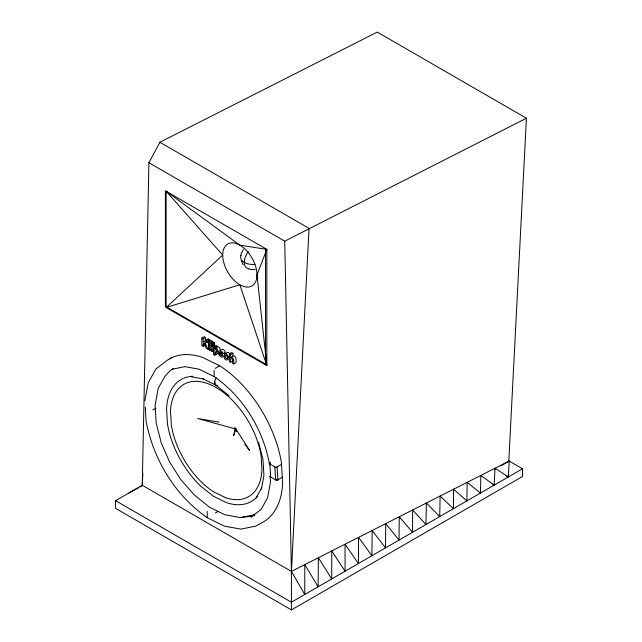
<?xml version="1.0" encoding="UTF-8"?>
<svg xmlns="http://www.w3.org/2000/svg" width="642" height="642" viewBox="0 0 642 642"><rect width="100%" height="100%" fill="white"/><g stroke="black" fill="none" stroke-linecap="round" stroke-linejoin="round"><path stroke-width="0.96" d="M142.291 485.256L115.576 500.68L115.576 508.384L291.42 609.9L522.532 476.468L522.532 468.764L509.194 461.068L508.352 476.95L495.014 468.251L494.171 485.143L480.834 475.433L480.465 493.056L467.127 482.383L466.886 500.896L453.549 489.26L453.437 508.657L440.107 496.073L439.73 516.569L426.392 503.015L425.951 524.53L412.613 509.997L412.573 532.25L399.236 516.778L399.067 540.05L385.73 523.623L385.489 547.891L372.151 530.501L371.911 555.731L358.573 537.378L358.397 563.532L345.059 544.223L345.083 571.211L331.753 550.964L331.705 578.94L318.376 557.746L318.127 586.78L304.798 564.623L304.749 594.5L291.42 571.404L142.251 485.28L148.92 162.731L159.882 142.251L377.255 32.1L526.424 118.224L508.793 461.253M269.455 463.717L269.544 462.954L270.13 462.978C267.168 464.102 274.64 466.004 274.848 466.919M214.765 381.613L214.733 382.247A6.685 4.133 -63.7 0 0 217.397 385.762M142.251 485.28L142.869 473.282M269.391 463.548L269.455 463.051A1.573 0.562 -14.4 0 1 269.841 462.746L269.969 464.824M144.899 400.768L148.198 382.865L155.829 369.062L167.401 360.202L171.984 357.538M240.846 255.516L241.328 253.245L243.462 249.361M226.337 353.662C226.57 351.407 229.274 352.691 229.98 353.967M227.204 358.14C226.161 360.258 224.058 355.572 225.856 355.09L227.14 356.591L228.375 357.048C223.231 346.511 222.317 363.926 228.44 359.095L227.204 358.14L229.539 356.792M269.849 462.842L269.784 462.81A1.565 0.835 -3.8 0 0 269.776 463.989A1.493 0.859 0 0 1 269.343 463.38L269.841 462.746M255.965 498.152L261.695 487.792L261.438 489.043L263.942 475.353L262.979 459.415L258.598 442.322M221.329 349.569C222.846 348.454 225.021 350.725 225.31 352.289L222.975 353.638L221.795 353.204C218.047 349.89 222.71 354.296 223.135 356.174A1.95 1.123 60 0 1 222.83 357.008C220.968 357.626 219.066 355.499 218.697 353.766L220.254 352.867M214.685 348.333C219.508 346.632 218.569 358.461 214.773 352.378L214.773 355.146L213.513 354.416L213.513 346.849L215.848 345.5L217.02 346.174L217.02 346.985L214.685 348.333L214.685 347.523L217.02 346.174M217.02 346.985C219.066 345.91 220.599 349.152 220.479 350.885M251.054 517.051L261.174 509.371L267.602 497.686L270.507 481.885L270.17 476.34M209.34 348.125L207.783 349.023L205.183 342.9L209.982 340.027L208.201 339L203.193 342.17L203.193 338.807L205.528 337.459L205.528 340.822L203.971 341.721M206.194 340.364L208.201 339M282.303 477.303L277.537 480.015A1.573 0.907 0 0 1 275.635 479.871L270.378 476.789A1.573 0.907 0 0 1 270.491 475.786L270.451 472.729M205.528 337.459L204.204 336.689L201.869 338.037L201.869 345.613L203.193 346.375L203.193 344.088L204.268 343.438L206.074 348.036L207.783 349.023M209.982 340.027L207.647 341.375L205.873 340.348M203.193 344.088L204.75 343.189M205.183 342.9L207.518 341.552L209.003 345.051M211.274 349.24L209.717 350.139L208.457 349.417L208.457 341.841L210.793 340.493L212.053 341.223L212.053 345.95M203.193 346.375L205.528 345.027M208.457 341.841L209.717 342.571L212.053 341.223M211.001 343.31L213.337 341.961L214.597 342.692L214.597 344.032L212.261 345.38L211.001 344.658L211.001 343.31L212.261 344.04L214.597 342.692M213.818 350.709L212.261 351.607L211.001 350.885L211.001 345.396L212.558 344.497M211.001 345.396L212.261 346.126L214.597 344.778L214.597 346.608M214.773 355.146L216.322 354.248M232.918 360.836L230.582 362.184L229.33 361.462L229.33 353.894L231.658 352.546L232.918 353.269L232.918 356.053L230.582 357.401L230.582 354.617L232.918 353.269M215.239 368.372L219.676 365.804M152.908 409.965L155.87 408.256M230.582 362.184C229.314 355.235 234.121 358.926 232.396 363.236L233.656 363.958L235.983 362.61C236.425 360.627 236.288 355.146 232.918 356.053M277.071 466.919L277.858 479.871L276.75 479.229L277.85 479.775A1.573 0.835 -3.5 0 1 275.635 479.871L274.856 467.015A1.573 0.835 -3.5 0 0 277.071 466.919L281.517 464.351M215.423 512.902L218.384 511.192M251.191 516.954L254.89 514.82M500.856 465.883L509.194 461.068L291.42 571.404L291.42 609.9M522.532 468.764L291.42 602.204L115.576 500.68M230.582 357.401C233.953 356.495 234.089 361.976 233.656 363.958M128.914 492.984L138.391 487.848M140.117 486.909L141.842 485.978M148.92 162.731L284.751 241.151L526.424 118.224M172.064 369.286L184.88 366.646L199.213 369.238L213.874 376.509M254.304 514.892L240.172 517.572L224.58 514.651L209.509 507.212L194.221 494.894L180.851 479.702L169.616 461.999L161.278 442.988L156.191 423.206L155.091 405.174L158.197 388.418L164.866 376.364L166.703 374.278A83.837 48.407 60 0 1 173.396 368.444M219.596 352.843L218.89 352.819M255.163 269.624L250.725 269.536L248.526 268.813M219.115 422.123L197.648 418.512L234.972 428.824L234.868 427.195M191.244 376.806L203.674 378.989L202.543 378.611L215.856 385.184L228.977 395.657M214.38 376.734C243.254 396.86 262.714 428.96 269.367 463.331L269.68 463.917M228.961 357.433L227.87 356.462M218.697 353.766L219.965 354.272C224.218 358.388 219.925 353.493 218.914 351.896C218.842 348.895 223.023 351.824 222.975 353.638M207.141 517.629L224.515 526.199L241.023 529.112L255.869 526.087L260.467 523.455A94.125 54.345 60 0 0 282.665 483.33L281.405 462.593A94.125 54.345 60 0 0 220.102 366.012L202.776 357.466A94.125 54.345 60 0 0 169.456 358.822M159.882 142.251L309.051 228.367L291.42 571.404L284.751 241.151M505.856 475.505L508.352 476.95M492.502 484.18L494.171 485.143M213.337 344.048L214.597 344.778M201.869 338.037L203.193 338.807M229.33 353.894L230.582 354.617M213.513 346.849L214.685 347.523M166.15 191.228L239.835 245.172L266.847 249.369L266.847 365.643L166.15 307.51L166.15 191.228L222.702 255.067A24.235 13.996 60 0 0 248.406 287.046A24.235 13.996 60 0 0 248.406 252.771A24.235 13.996 60 0 0 222.702 255.067L166.15 307.51L239.835 284.751L266.847 365.643L256.977 274.856L266.847 249.369L165.379 190.867L165.379 306.298L265.539 364.126L265.539 248.687M207.053 517.564C175.057 495.271 153.518 459.696 146.151 421.617L145.261 407.028M224.531 352.851L225.374 354.151M244.803 444.168L249.497 450.363L236.368 429.723L236.473 431.528M243.278 264.849L241.215 260.548M269.784 462.81L270.627 476.974L270.29 476.725A1.573 0.835 -3.8 0 1 270.635 475.802M495.014 468.251L495.014 469.254M214.123 370.298L214.123 376.076M212.261 344.04L212.261 345.38M212.261 346.126L212.261 351.607M209.717 342.571L209.717 350.139M207.222 511.329L207.222 517.115M216.795 385.465A6.717 3.643 -57.2 0 1 214.677 382.207L214.901 380.746A6.717 3.643 -57.2 0 1 216.25 377.697M257.795 496.073A70.371 40.631 60 0 1 226.281 502.574L213.329 496.186L200.569 485.994A70.371 40.631 60 0 1 167.498 423.977L166.551 408.472A70.371 40.631 60 0 1 183.155 378.475M184.037 378.098A70.371 40.631 60 0 1 192.857 376.276M253.959 515.077A83.837 48.407 60 0 1 242.828 517.035M248.743 268.685A12.535 7.239 -60 0 1 248.253 251.592M254.81 264.44A12.535 7.239 0 0 1 241.063 255.388M216.868 351.503L216.25 352.779C214.853 352.482 214.043 349.705 215.407 349.063L216.571 350.05L216.868 351.503M235.092 429.787L233.608 435.693L235.63 430.052L235.092 429.787M225.486 497.67L213.561 491.78A64.81 37.413 60 0 1 171.35 425.285L170.483 411A64.81 37.413 60 0 1 212.903 385.802A64.81 37.413 60 0 1 261.109 455.716L261.976 469.992A64.81 37.413 60 0 1 225.486 497.67M234.98 429.041A0.987 0.57 60 0 0 236.136 430.14A0.987 0.57 60 0 0 235.887 428.631A0.987 0.57 60 0 0 234.98 429.041"/></g></svg>
